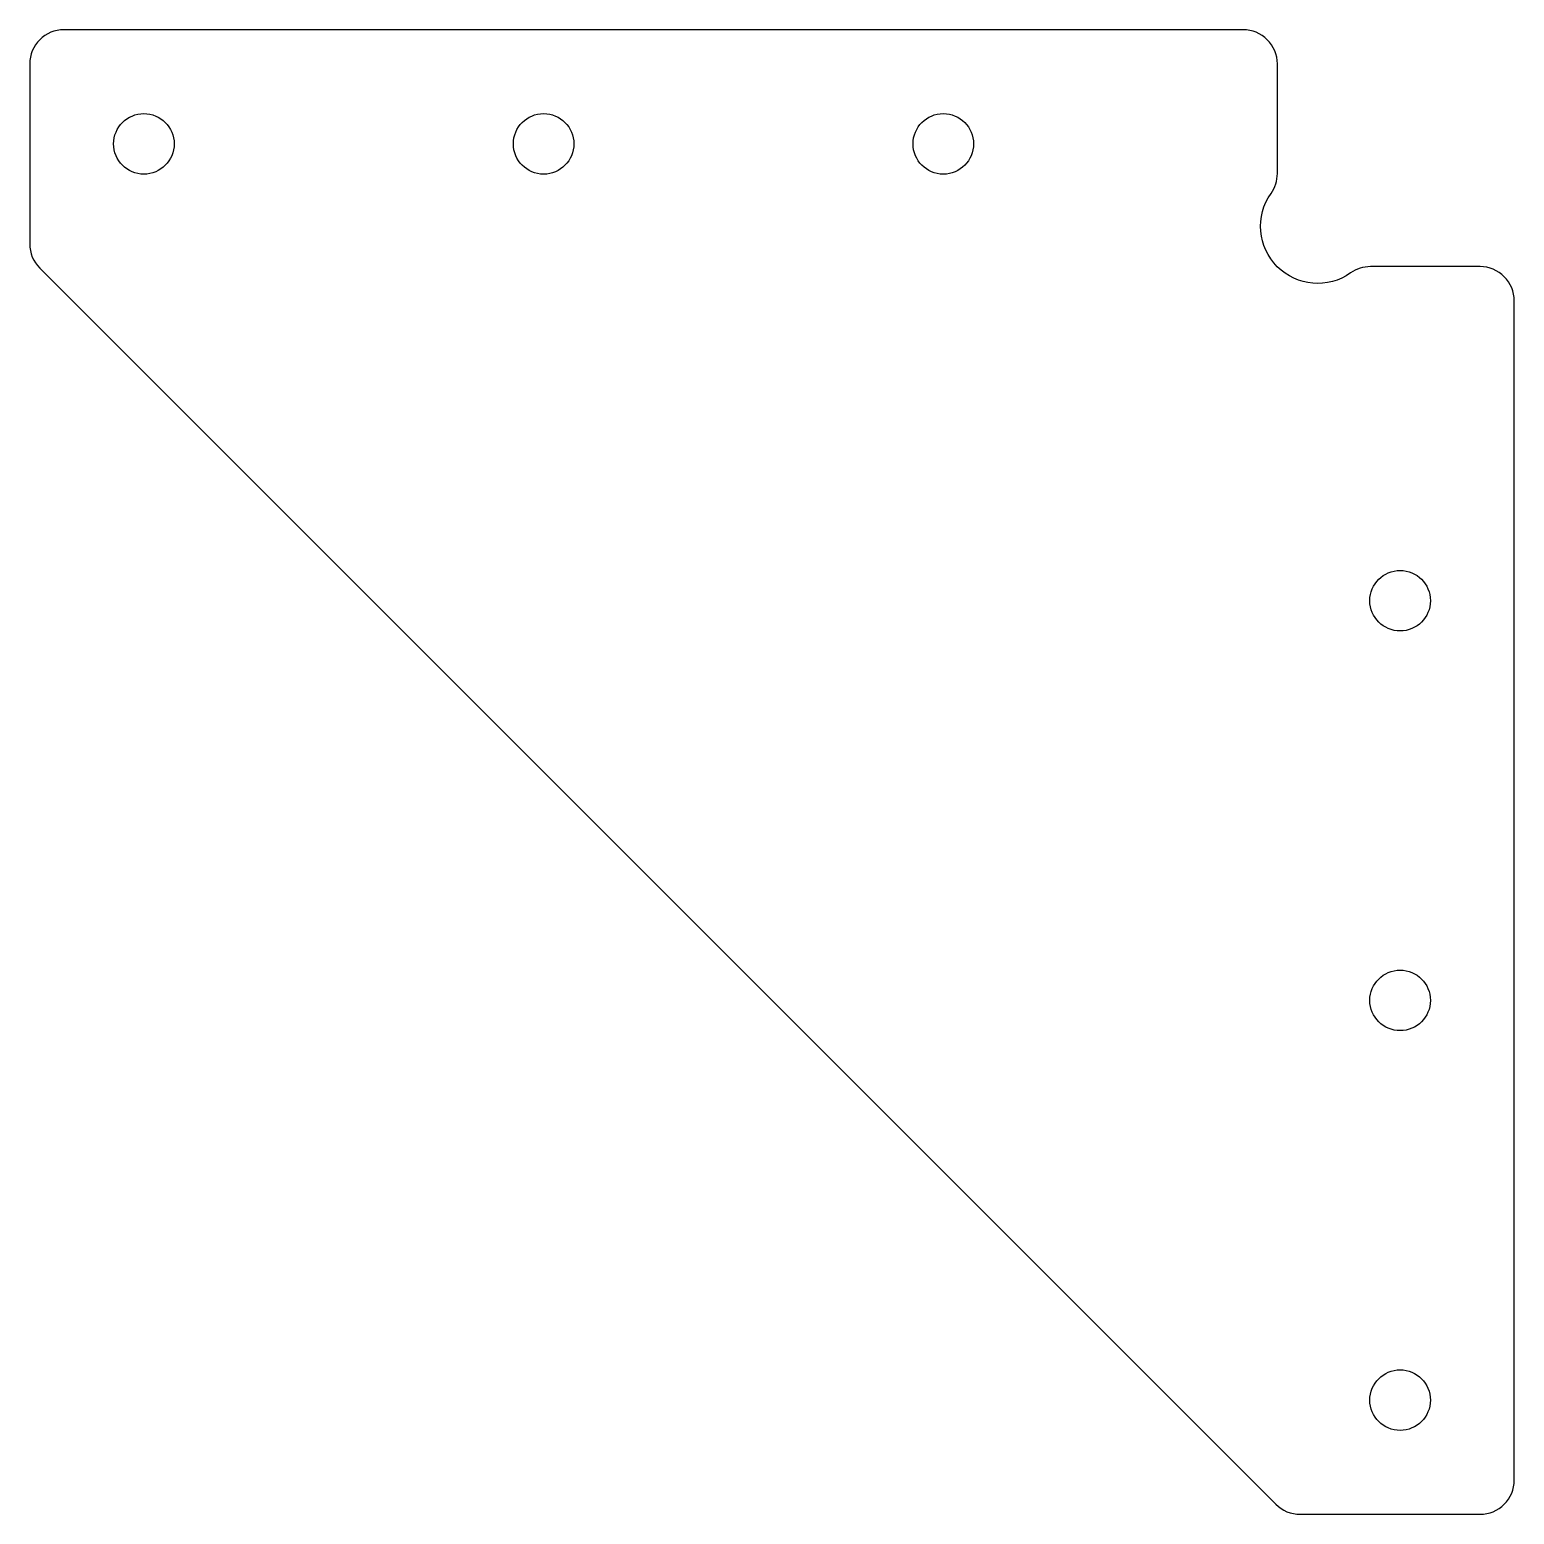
# Model space of a CAD drawing. Header units: millimetres. Extents: x -130 to 0, y -130 to 0.
import ezdxf

# ---------------------------------------------------------------- set-up
doc = ezdxf.new("R2010")
doc.units = ezdxf.units.MM
doc.layers.get('0').update_dxf_attribs({"linetype": 'CONTINUOUS'})

msp = doc.modelspace()

# ---------------------------------------------------------------- linework, layer by layer
msp.add_lwpolyline([(-127, 0, 0.414214), (-130, -3), (-130, -18.76, 0.198912), (-129.12, -20.88), (-20.88, -129.12, 0.198912), (-18.76, -130), (-3, -130, 0.414214), (0, -127), (0, -23.75, 0.414214), (-3, -20.75), (-12.6, -20.75, 0.154898), (-14.33, -21.3, -0.842379), (-21.3, -14.33, 0.154898), (-20.75, -12.6), (-20.75, -3, 0.414214), (-23.75, 0)], format="xyb", close=True)
for centre in [(-120, -10), (-85, -10), (-50, -10), (-10, -50), (-10, -85), (-10, -120)]:
    msp.add_circle(centre, 2.65)

doc.saveas('drawing.dxf')
